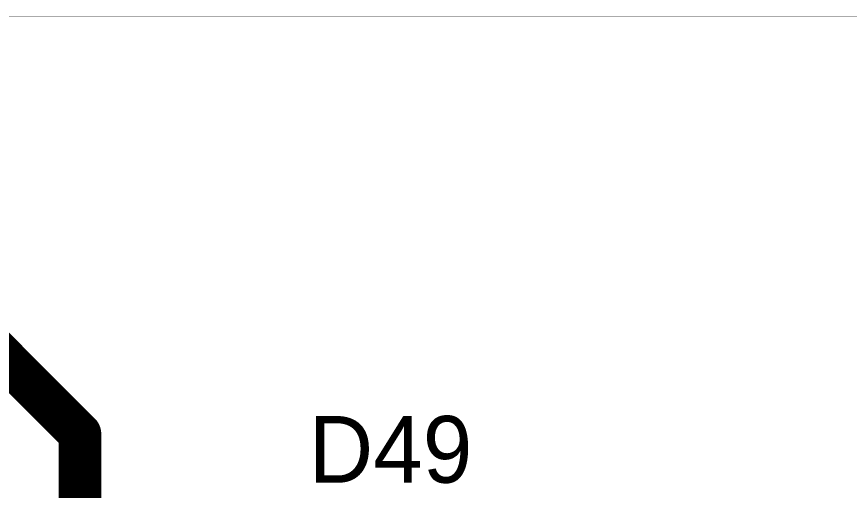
# Model space of a CAD drawing. Header units: millimetres. Extents: x 0 to 273, y 0 to 149.
# Drawn here: x 186.25 to 217.47, y 131.26 to 149.01 of the extents above; entities that cross this region are included whole.
import ezdxf

# ---------------------------------------------------------------- set-up
doc = ezdxf.new("R2010")
doc.units = ezdxf.units.MM
for name, color, linetype in [('Mechanical2', 216, 'Continuous'), ('Mechanical3', 76, 'Continuous'), ('TopLayer', 1, 'Continuous'), ('TopOverlay', 2, 'Continuous')]:
    doc.layers.add(name, color=color, linetype=linetype)

msp = doc.modelspace()

# ---------------------------------------------------------------- linework, layer by layer
at = {"layer": 'Mechanical2', "const_width": 0.0127}
msp.add_lwpolyline([(177.502, 148.999), (220.002, 148.999)], dxfattribs=at)
at = {"layer": 'Mechanical3', "const_width": 0.0127}
msp.add_lwpolyline([(177.5, 149), (220, 149)], dxfattribs=at)
at = {"layer": 'TopLayer', "const_width": 1.6}
for points in [[(185.2, 136.8), (188.625, 133.375)], [(188.625, 128.9), (188.625, 133.375)]]:
    msp.add_lwpolyline(points, dxfattribs=at)
at = {"layer": 'TopLayer', "const_width": 0.8}
msp.add_lwpolyline([(188.225, 133.375, 1), (189.025, 133.375, 1)], format="xyb", close=True, dxfattribs=at)
msp.add_lwpolyline([(188.225, 133.375, 1), (189.025, 133.375, 1)], format="xyb", close=True, dxfattribs=at)

# ---------------------------------------------------------------- texts
at = {"layer": 'TopOverlay'}
msp.add_text('D49', height=2.5, dxfattribs=at).set_placement((197.205, 131.542))

doc.saveas('drawing.dxf')
